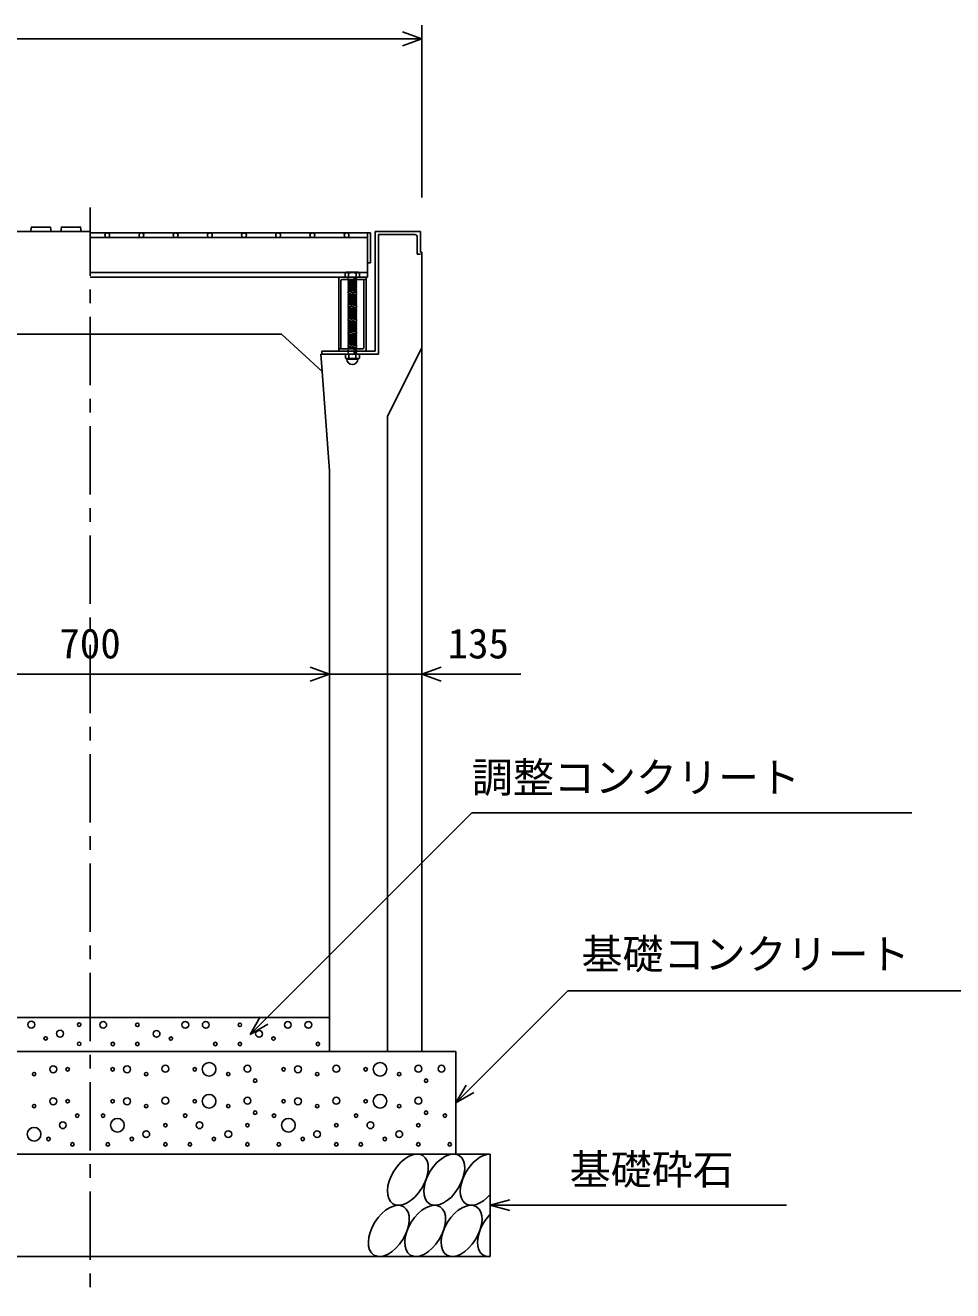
# Model space of a CAD drawing. Units: millimetres, scale not verified. Extents: x -16800 to 16800, y -5940 to 5940.
# Drawn here: x 11905 to 13262, y 2040 to 3891 of the extents above; entities that cross this region are included whole.
import ezdxf
from ezdxf.enums import TextEntityAlignment as Align

# ---------------------------------------------------------------- set-up
doc = ezdxf.new("R2010")
doc.units = ezdxf.units.MM
doc.header["$LTSCALE"] = 20
doc.linetypes.add('CHAIN1', pattern=[8, 5, -1, 1, -1])
doc.linetypes.add('DOTTED', pattern=[1.75, 0.25, -1.5])
for name, color, linetype, lineweight in [('0-0_DIM', 7, 'Continuous', 25), ('0-2_HATCH', 6, 'Continuous', 25), ('0-5_OUTLINE', 3, 'Continuous', 25)]:
    doc.layers.add(name, color=color, linetype=linetype, lineweight=lineweight)
doc.styles.add('ＭＳ ゴシック', font='')
doc.styles.get('ＭＳ ゴシック').set_extended_font_data('MS Gothic')

msp = doc.modelspace()

# ---------------------------------------------------------------- linework, layer by layer
at = {"layer": '0-0_DIM'}
for p, q in [((12485, 3891.4), (12485, 3639.66)), ((12485, 3871.4), (11515, 3871.4)), ((11650, 2941.71), (12350, 2941.71)), ((12350, 2941.71), (12485, 2941.71)), ((12630.1, 2941.71), (12485, 2941.71)), ((12698.65, 2478.32), (12535, 2314.66)), ((12698.65, 2478.32), (13345.53, 2478.32)), ((12233.82, 2414.66), (12248.82, 2440.64)), ((12233.82, 2414.66), (12259.8, 2429.66)), ((12535, 2314.66), (12550, 2340.64)), ((12535, 2314.66), (12560.98, 2329.66)), ((12585, 2164.66), (12613.98, 2172.43)), ((12585, 2164.66), (13018.31, 2164.66)), ((12585, 2164.66), (12613.98, 2156.9))]:
    msp.add_line(p, q, dxfattribs=at)
at = {"layer": '0-0_DIM', "linetype": 'CHAIN1'}
msp.add_line((12000, 3624.66), (12000, 2039.66), dxfattribs=at)
at = {"layer": '0-0_DIM'}
for points in [[(12456.85, 3881.66), (12485.04, 3871.4), (12456.85, 3861.14)], [(12321.81, 2951.97), (12350, 2941.71), (12321.81, 2931.45)], [(12513.19, 2951.97), (12485, 2941.71), (12513.19, 2931.45)], [(12233.82, 2414.66), (12558.29, 2739.13), (13201.84, 2739.13)]]:
    msp.add_lwpolyline(points, dxfattribs=at)
at = {"layer": '0-2_HATCH'}
for p, q in [((12410, 3587.66), (12000, 3587.66)), ((12405.5, 3580.66), (12000, 3580.66)), ((12405.5, 3587.66), (12405.5, 3522.66)), ((12410, 3543.66), (12410, 3587.66)), ((12417, 3589.66), (12417, 3414.66)), ((12421.5, 3585.16), (12421.5, 3410.16)), ((12475, 3585.16), (12421.5, 3585.16)), ((12478.5, 3581.66), (12478.5, 3556.66)), ((12478.5, 3556.66), (12483, 3556.66)), ((12410, 3543.66), (12405.5, 3543.66)), ((12374.32, 3529.66), (12000, 3529.66)), ((12405.5, 3522.66), (12000, 3522.66)), ((12363.5, 3414.66), (12363.5, 3520.66)), ((12403.5, 3522.66), (12365.5, 3522.66)), ((12403.5, 3519.46), (12368.7, 3519.46)), ((12375, 3530.16), (12373, 3528.66)), ((12373, 3522.66), (12373, 3528.66)), ((12394, 3522.66), (12373, 3522.66)), ((12373.33, 3528.94), (12375, 3530.16)), ((12392, 3530.16), (12375, 3530.16)), ((12377, 3522.66), (12390, 3522.66)), ((12377, 3521.66), (12378, 3522.66)), ((12378, 3520.66), (12377, 3521.66)), ((12377, 3519.66), (12378, 3520.66)), ((12378, 3518.66), (12377, 3519.66)), ((12377, 3517.66), (12378, 3518.66)), ((12390, 3518.66), (12377, 3517.66)), ((12378, 3522.66), (12378, 3528.66)), ((12389, 3522.66), (12389, 3528.66)), ((12389, 3521.66), (12390, 3522.66)), ((12390, 3520.66), (12389, 3521.66)), ((12389, 3517.66), (12390, 3518.66)), ((12393.67, 3528.94), (12392, 3530.16)), ((12405.5, 3529.66), (12392.68, 3529.66)), ((12394, 3522.66), (12394, 3528.66)), ((12400.3, 3419.86), (12400.3, 3519.46)), ((12403.5, 3416.66), (12403.5, 3522.66)), ((12366.7, 3417.86), (12366.7, 3517.46)), ((12378, 3516.66), (12377, 3517.66)), ((12377, 3515.66), (12378, 3516.66)), ((12390, 3516.66), (12377, 3515.66)), ((12378, 3514.66), (12377, 3515.66)), ((12377, 3513.66), (12378, 3514.66)), ((12390, 3514.66), (12377, 3513.66)), ((12378, 3512.66), (12377, 3513.66)), ((12377, 3511.66), (12378, 3512.66)), ((12390, 3512.66), (12377, 3511.66)), ((12378, 3510.66), (12377, 3511.66)), ((12390, 3510.66), (12377, 3509.66)), ((12377, 3509.66), (12378, 3510.66)), ((12390, 3508.66), (12377, 3507.66)), ((12378, 3506.66), (12377, 3507.66)), ((12390, 3506.66), (12377, 3505.66)), ((12377, 3505.66), (12378, 3506.66)), ((12378, 3504.66), (12377, 3505.66)), ((12390, 3504.66), (12377, 3503.66)), ((12377, 3503.66), (12378, 3504.66)), ((12378, 3502.66), (12377, 3503.66)), ((12390, 3502.66), (12377, 3501.66)), ((12377, 3501.66), (12378, 3502.66)), ((12378, 3500.66), (12377, 3501.66)), ((12390, 3500.66), (12377, 3499.66)), ((12377, 3499.66), (12378, 3500.66)), ((12390, 3516.66), (12389, 3517.66)), ((12389, 3515.66), (12390, 3516.66)), ((12390, 3514.66), (12389, 3515.66)), ((12389, 3513.66), (12390, 3514.66)), ((12390, 3512.66), (12389, 3513.66)), ((12389, 3509.66), (12390, 3510.66)), ((12390, 3508.66), (12389, 3509.66)), ((12389, 3507.66), (12390, 3508.66)), ((12390, 3506.66), (12389, 3507.66)), ((12389, 3505.66), (12390, 3506.66)), ((12389, 3505.66), (12390, 3504.66)), ((12389, 3503.66), (12390, 3504.66)), ((12389, 3503.66), (12390, 3502.66)), ((12389, 3501.66), (12390, 3502.66)), ((12389, 3501.66), (12390, 3500.66)), ((12389, 3499.66), (12390, 3500.66)), ((12378, 3498.66), (12377, 3499.66)), ((12390, 3498.66), (12377, 3497.66)), ((12377, 3497.66), (12378, 3498.66)), ((12378, 3496.66), (12377, 3497.66)), ((12390, 3496.66), (12377, 3495.66)), ((12377, 3495.66), (12378, 3496.66)), ((12378, 3494.66), (12377, 3495.66)), ((12390, 3494.66), (12377, 3493.66)), ((12377, 3493.66), (12378, 3494.66)), ((12378, 3492.66), (12377, 3493.66)), ((12390, 3492.66), (12377, 3491.66)), ((12377, 3491.66), (12378, 3492.66)), ((12378, 3490.66), (12377, 3491.66)), ((12390, 3490.66), (12377, 3489.66)), ((12377, 3489.66), (12378, 3490.66)), ((12378, 3488.66), (12377, 3489.66)), ((12390, 3488.66), (12377, 3487.66)), ((12377, 3487.66), (12378, 3488.66)), ((12378, 3486.66), (12377, 3487.66)), ((12390, 3486.66), (12377, 3485.66)), ((12377, 3485.66), (12378, 3486.66)), ((12378, 3484.66), (12377, 3485.66)), ((12390, 3484.66), (12377, 3483.66)), ((12377, 3483.66), (12378, 3484.66)), ((12378, 3482.66), (12377, 3483.66)), ((12390, 3482.66), (12377, 3481.66)), ((12377, 3481.66), (12378, 3482.66)), ((12378, 3480.66), (12377, 3481.66)), ((12389, 3499.66), (12390, 3498.66)), ((12389, 3497.66), (12390, 3498.66)), ((12389, 3497.66), (12390, 3496.66)), ((12389, 3495.66), (12390, 3496.66)), ((12389, 3495.66), (12390, 3494.66)), ((12389, 3493.66), (12390, 3494.66)), ((12389, 3493.66), (12390, 3492.66)), ((12389, 3491.66), (12390, 3492.66)), ((12389, 3491.66), (12390, 3490.66)), ((12389, 3489.66), (12390, 3490.66)), ((12389, 3489.66), (12390, 3488.66)), ((12389, 3487.66), (12390, 3488.66)), ((12389, 3487.66), (12390, 3486.66)), ((12389, 3485.66), (12390, 3486.66)), ((12389, 3485.66), (12390, 3484.66)), ((12389, 3483.66), (12390, 3484.66)), ((12389, 3483.66), (12390, 3482.66)), ((12389, 3481.66), (12390, 3482.66)), ((12389, 3481.66), (12390, 3480.66)), ((12390, 3480.66), (12377, 3479.66)), ((12377, 3479.66), (12378, 3480.66)), ((12378, 3478.66), (12377, 3479.66)), ((12390, 3478.66), (12377, 3477.66)), ((12377, 3477.66), (12378, 3478.66)), ((12378, 3476.66), (12377, 3477.66)), ((12390.01, 3476.66), (12377.01, 3475.66)), ((12377.01, 3475.66), (12378.01, 3476.66)), ((12378.01, 3474.66), (12377.01, 3475.66)), ((12390.01, 3474.66), (12377.01, 3473.66)), ((12377.01, 3473.66), (12378.01, 3474.66)), ((12378.01, 3472.66), (12377.01, 3473.66)), ((12390.01, 3472.65), (12377.01, 3471.65)), ((12377.01, 3471.65), (12378.01, 3472.65)), ((12378.01, 3470.65), (12377.01, 3471.65)), ((12390.01, 3470.65), (12377.01, 3469.65)), ((12377.01, 3469.65), (12378.01, 3470.65)), ((12378.01, 3468.65), (12377.01, 3469.65)), ((12390.01, 3468.65), (12377.01, 3467.65)), ((12377.01, 3467.65), (12378.01, 3468.65)), ((12378.01, 3466.65), (12377.01, 3467.65)), ((12390.01, 3464.65), (12377.01, 3463.65)), ((12377.01, 3463.65), (12378.01, 3464.65)), ((12378.01, 3462.65), (12377.01, 3463.65)), ((12390.02, 3466.65), (12377.02, 3465.65)), ((12377.02, 3465.65), (12378.02, 3466.65)), ((12378.02, 3464.65), (12377.02, 3465.65)), ((12389, 3479.66), (12390, 3480.66)), ((12389, 3479.66), (12390, 3478.66)), ((12389, 3477.66), (12390, 3478.66)), ((12389, 3477.66), (12390.01, 3476.66)), ((12389.01, 3475.66), (12390.01, 3476.66)), ((12389.01, 3475.66), (12390.01, 3474.66)), ((12389.01, 3473.66), (12390.01, 3474.66)), ((12389.01, 3473.66), (12390.01, 3472.65)), ((12389.01, 3471.65), (12390.01, 3472.65)), ((12389.01, 3471.65), (12390.01, 3470.65)), ((12389.01, 3469.65), (12390.01, 3470.65)), ((12389.01, 3469.65), (12390.01, 3468.65)), ((12389.01, 3467.65), (12390.01, 3468.65)), ((12389.01, 3463.65), (12390.01, 3464.65)), ((12389.01, 3463.65), (12390.01, 3462.65)), ((12389.02, 3467.65), (12390.02, 3466.65)), ((12389.02, 3465.65), (12390.02, 3466.65)), ((12389.02, 3465.65), (12390.02, 3464.64)), ((12390.01, 3462.66), (12377.01, 3461.66)), ((12377.01, 3461.66), (12378.01, 3462.66)), ((12378.01, 3460.66), (12377.01, 3461.66)), ((12390.01, 3460.65), (12377.01, 3459.65)), ((12377.01, 3459.65), (12378.01, 3460.65)), ((12378.01, 3458.65), (12377.01, 3459.65)), ((12390.02, 3458.65), (12377.02, 3457.65)), ((12377.02, 3457.65), (12378.02, 3458.65)), ((12378.02, 3456.65), (12377.02, 3457.65)), ((12390.02, 3456.65), (12377.02, 3455.65)), ((12377.02, 3455.65), (12378.02, 3456.65)), ((12378.02, 3454.65), (12377.02, 3455.65)), ((12390.02, 3454.65), (12377.02, 3453.65)), ((12377.02, 3453.65), (12378.02, 3454.65)), ((12378.02, 3452.65), (12377.02, 3453.65)), ((12377.02, 3451.65), (12378.02, 3452.65)), ((12390.02, 3452.64), (12377.02, 3451.64)), ((12378.02, 3450.65), (12377.02, 3451.64)), ((12390.03, 3450.64), (12377.03, 3449.64)), ((12377.03, 3449.64), (12378.03, 3450.64)), ((12378.03, 3448.64), (12377.03, 3449.64)), ((12390.03, 3448.64), (12377.03, 3447.64)), ((12377.03, 3447.64), (12378.03, 3448.64)), ((12378.03, 3446.64), (12377.03, 3447.64)), ((12390.03, 3446.64), (12377.03, 3445.64)), ((12377.03, 3445.64), (12378.03, 3446.64)), ((12378.03, 3444.64), (12377.03, 3445.64)), ((12390.03, 3444.64), (12377.03, 3443.64)), ((12377.03, 3443.64), (12378.03, 3444.64)), ((12389.01, 3461.65), (12390.01, 3462.65)), ((12389.01, 3461.65), (12390.01, 3460.65)), ((12389.01, 3459.65), (12390.01, 3460.65)), ((12389.01, 3459.65), (12390.02, 3458.65)), ((12389.02, 3457.65), (12390.02, 3458.65)), ((12389.02, 3457.65), (12390.02, 3456.65)), ((12389.02, 3455.65), (12390.02, 3456.65)), ((12389.02, 3455.65), (12390.02, 3454.65)), ((12389.02, 3453.65), (12390.02, 3454.65)), ((12389.02, 3453.65), (12390.02, 3452.64)), ((12389.02, 3451.64), (12390.02, 3452.64)), ((12389.02, 3451.64), (12390.03, 3450.64)), ((12389.03, 3449.64), (12390.03, 3450.64)), ((12389.03, 3449.64), (12390.03, 3448.64)), ((12389.03, 3447.64), (12390.03, 3448.64)), ((12389.03, 3447.64), (12390.03, 3446.64)), ((12389.03, 3445.64), (12390.03, 3446.64)), ((12389.03, 3445.64), (12390.03, 3444.64)), ((12389.03, 3443.64), (12390.03, 3444.64)), ((12378.03, 3442.64), (12377.03, 3443.64)), ((12377.03, 3441.64), (12378.03, 3442.64)), ((12390.04, 3442.63), (12377.03, 3441.63)), ((12378.03, 3440.64), (12377.03, 3441.63)), ((12390.04, 3440.63), (12377.04, 3439.63)), ((12377.04, 3439.63), (12378.04, 3440.63)), ((12378.04, 3438.63), (12377.04, 3439.63)), ((12390.04, 3438.63), (12377.04, 3437.63)), ((12377.04, 3437.63), (12378.04, 3438.63)), ((12378.04, 3436.63), (12377.04, 3437.63)), ((12390.04, 3436.63), (12377.04, 3435.63)), ((12377.04, 3435.63), (12378.04, 3436.63)), ((12378.04, 3434.63), (12377.04, 3435.63)), ((12390.04, 3434.63), (12377.04, 3433.63)), ((12377.04, 3433.63), (12378.04, 3434.63)), ((12378.04, 3432.63), (12377.04, 3433.63)), ((12390.05, 3432.62), (12377.05, 3431.62)), ((12377.05, 3431.62), (12378.05, 3432.62)), ((12378.05, 3430.62), (12377.05, 3431.62)), ((12390.05, 3430.62), (12377.05, 3429.62)), ((12377.05, 3429.62), (12378.05, 3430.62)), ((12378.05, 3428.62), (12377.05, 3429.62)), ((12390.05, 3428.62), (12377.05, 3427.62)), ((12377.05, 3427.62), (12378.05, 3428.62)), ((12378.05, 3426.62), (12377.05, 3427.62)), ((12390.05, 3426.62), (12377.05, 3425.62)), ((12377.05, 3425.62), (12378.05, 3426.62)), ((12389.03, 3443.64), (12390.04, 3442.63)), ((12389.04, 3441.63), (12390.04, 3442.63)), ((12389.04, 3441.63), (12390.04, 3440.63)), ((12389.04, 3439.63), (12390.04, 3440.63)), ((12389.04, 3439.63), (12390.04, 3438.63)), ((12389.04, 3437.63), (12390.04, 3438.63)), ((12389.04, 3437.63), (12390.04, 3436.63)), ((12389.04, 3435.63), (12390.04, 3436.63)), ((12389.04, 3435.63), (12390.04, 3434.63)), ((12389.04, 3433.63), (12390.04, 3434.63)), ((12389.05, 3433.63), (12390.05, 3432.62)), ((12389.05, 3431.62), (12390.05, 3432.62)), ((12389.05, 3431.62), (12390.05, 3430.62)), ((12389.05, 3429.62), (12390.05, 3430.62)), ((12389.05, 3429.62), (12390.05, 3428.62)), ((12389.05, 3427.62), (12390.05, 3428.62)), ((12389.05, 3427.62), (12390.05, 3426.62)), ((12389.05, 3425.62), (12390.05, 3426.62)), ((12337.21, 3410.16), (12421.5, 3410.16)), ((12337.21, 3410.16), (12339.11, 3384.81)), ((12339, 3414.66), (12339, 3410.16)), ((12339, 3414.66), (12417, 3414.66)), ((12398.3, 3417.86), (12363.5, 3417.86)), ((12401.5, 3414.66), (12363.5, 3414.66)), ((12374.16, 3410.16), (12373.29, 3409.51)), ((12373.29, 3409.51), (12373.29, 3404.33)), ((12392.84, 3410.16), (12374.16, 3410.16)), ((12378.05, 3424.62), (12377.05, 3425.62)), ((12390.06, 3424.62), (12377.06, 3423.62)), ((12377.06, 3423.62), (12378.06, 3424.62)), ((12378.06, 3422.62), (12377.06, 3423.62)), ((12390.06, 3422.61), (12377.06, 3421.61)), ((12377.06, 3421.61), (12378.06, 3422.61)), ((12378.06, 3420.61), (12377.06, 3421.61)), ((12390.06, 3420.61), (12377.06, 3419.61)), ((12377.06, 3419.61), (12378.06, 3420.61)), ((12378.06, 3418.61), (12377.06, 3419.61)), ((12390.06, 3418.61), (12377.06, 3417.61)), ((12377.06, 3417.61), (12378.06, 3418.61)), ((12378.06, 3416.61), (12377.06, 3417.61)), ((12377.07, 3415.61), (12378.07, 3416.61)), ((12378.07, 3414.61), (12377.07, 3415.61)), ((12377.07, 3413.61), (12378.07, 3414.61)), ((12378.07, 3412.61), (12377.07, 3413.61)), ((12377.07, 3411.6), (12378.07, 3412.6)), ((12378.07, 3410.6), (12377.07, 3411.6)), ((12377.63, 3410.16), (12378.07, 3410.6)), ((12378.4, 3409.51), (12378.4, 3404.33)), ((12388.6, 3409.51), (12388.6, 3404.33)), ((12389.06, 3425.62), (12390.06, 3424.62)), ((12389.06, 3423.62), (12390.06, 3424.62)), ((12389.06, 3423.62), (12390.06, 3422.61)), ((12389.06, 3421.61), (12390.06, 3422.61)), ((12389.06, 3421.61), (12390.06, 3420.61)), ((12389.06, 3419.61), (12390.06, 3420.61)), ((12389.06, 3419.61), (12390.06, 3418.61)), ((12389.06, 3417.61), (12390.06, 3418.61)), ((12389.06, 3417.61), (12390.07, 3416.61)), ((12389.07, 3415.61), (12390.07, 3416.61)), ((12389.07, 3415.61), (12390.07, 3414.61)), ((12389.07, 3413.61), (12390.07, 3414.61)), ((12389.07, 3413.61), (12390.07, 3412.6)), ((12389.07, 3411.6), (12390.07, 3412.6)), ((12389.07, 3411.6), (12390.07, 3410.6)), ((12389.63, 3410.16), (12390.07, 3410.6)), ((12392.84, 3410.16), (12393.71, 3409.51)), ((12393.71, 3409.51), (12393.71, 3404.33)), ((12374.99, 3403.36), (12373.29, 3404.33)), ((12374.99, 3403.03), (12374.99, 3403.36)), ((12392.01, 3403.36), (12374.99, 3403.36)), ((12392.01, 3403.03), (12374.99, 3403.03)), ((12392.01, 3403.36), (12393.71, 3404.33)), ((12392.01, 3403.03), (12392.01, 3403.36))]:
    msp.add_line(p, q, dxfattribs=at)
at = {"layer": '0-2_HATCH', "linetype": 'DOTTED'}
for p, q in [((12390, 3522.66), (12377, 3521.66)), ((12390, 3520.66), (12377, 3519.66)), ((12390.07, 3416.61), (12377.07, 3415.61)), ((12390.07, 3414.61), (12377.07, 3413.61)), ((12390.07, 3412.6), (12377.07, 3411.6)), ((12377.63, 3410.16), (12389.63, 3410.16)), ((12390.07, 3410.6), (12384.34, 3410.16))]:
    msp.add_line(p, q, dxfattribs=at)
at = {"layer": '0-2_HATCH'}
for points in [[(11943, 3589.66), (11942, 3596.16), (11914, 3596.16), (11913, 3589.66)], [(11987, 3589.66), (11986, 3596.16), (11958, 3596.16), (11957, 3589.66)], [(12390, 3518.66), (12389, 3519.66), (12390, 3520.66)], [(12377, 3507.66), (12378, 3508.66), (12377, 3509.66)], [(12390, 3510.66), (12389, 3511.66), (12390, 3512.66)]]:
    msp.add_lwpolyline(points, dxfattribs=at)
for centre, radius in [((12025, 3584.16), 3.5), ((12075, 3584.16), 3.5), ((12125, 3584.16), 3.5), ((12175, 3584.16), 3.5), ((12225, 3584.16), 3.5), ((12275, 3584.16), 3.5), ((12325, 3584.16), 3.5), ((12375, 3584.16), 3.5), ((11913.88, 2428.97), 5), ((11983.97, 2428.97), 2.5), ((12019.13, 2428.69), 5), ((12069.04, 2428.69), 2.5), ((12139.13, 2428.69), 5), ((12169.13, 2428.69), 5), ((12219.04, 2428.69), 2.5), ((12289.13, 2428.69), 5), ((12319.13, 2428.69), 5), ((11934.9, 2408.84), 2.5), ((11955.93, 2415.84), 5), ((12097.08, 2415.56), 5), ((12118.11, 2408.55), 2.5), ((12247.08, 2415.56), 5), ((12268.11, 2408.55), 2.5), ((11983.97, 2400.96), 2.5), ((12033.15, 2400.68), 2.5), ((12069.04, 2400.68), 2.5), ((12183.15, 2400.68), 2.5), ((12219.04, 2400.68), 2.5), ((12333.15, 2400.68), 2.5), ((12173.96, 2363.64), 10), ((12423.96, 2363.64), 10), ((11918.01, 2356.64), 2.5), ((11946.04, 2363.64), 5), ((11967.07, 2363.64), 2.5), ((12032.93, 2363.64), 2.5), ((12053.96, 2363.64), 5), ((12081.99, 2356.64), 2.5), ((12110.03, 2364.51), 5), ((12152.93, 2363.64), 2.5), ((12201.99, 2356.64), 2.5), ((12230.03, 2364.51), 5), ((12282.93, 2363.64), 2.5), ((12303.96, 2363.64), 5), ((12331.99, 2356.64), 2.5), ((12360.03, 2364.51), 5), ((12402.93, 2363.64), 2.5), ((12451.99, 2356.64), 2.5), ((12480.03, 2364.51), 5), ((12513.9, 2364.51), 5), ((12241.37, 2346.95), 2.5), ((12491.37, 2346.95), 2.5), ((11946.04, 2316.84), 5), ((11967.07, 2316.84), 2.5), ((12032.93, 2316.84), 2.5), ((12053.96, 2316.84), 5), ((12110.03, 2317.71), 5), ((12152.93, 2316.84), 2.5), ((12173.96, 2316.84), 10), ((12230.03, 2317.71), 5), ((12282.93, 2316.84), 2.5), ((12303.96, 2316.84), 5), ((12360.03, 2317.71), 5), ((12402.93, 2316.84), 2.5), ((12423.96, 2316.84), 10), ((12480.03, 2317.71), 5), ((11918.01, 2309.84), 2.5), ((11981.09, 2295.83), 2.5), ((12018.91, 2295.83), 2.5), ((12081.99, 2309.84), 2.5), ((12138.91, 2295.83), 2.5), ((12201.99, 2309.84), 2.5), ((12241.37, 2300.15), 2.5), ((12268.91, 2295.83), 2.5), ((12331.99, 2309.84), 2.5), ((12388.91, 2295.83), 2.5), ((12451.99, 2309.84), 2.5), ((12491.37, 2300.15), 2.5), ((12518.91, 2295.83), 2.5), ((11918.01, 2268.69), 10), ((11960.06, 2281.82), 5), ((12039.94, 2281.82), 10), ((12110.03, 2281.82), 2.5), ((12159.94, 2281.82), 5), ((12230.03, 2281.82), 2.5), ((12289.94, 2281.82), 10), ((12360.03, 2281.82), 2.5), ((12409.94, 2281.82), 5), ((12480.03, 2281.82), 2.5), ((11939.03, 2261.69), 2.5), ((12060.97, 2261.69), 2.5), ((12081.99, 2268.69), 5), ((12180.97, 2261.69), 2.5), ((12201.99, 2268.69), 5), ((12310.97, 2261.69), 2.5), ((12331.99, 2268.69), 5), ((12430.97, 2261.69), 2.5), ((12451.99, 2268.69), 5), ((11974.08, 2253.81), 2.5), ((12025.92, 2253.81), 2.5), ((12110.03, 2253.81), 2.5), ((12145.92, 2253.81), 2.5), ((12230.03, 2253.81), 2.5), ((12275.92, 2253.81), 2.5), ((12360.03, 2253.81), 2.5), ((12395.92, 2253.81), 2.5), ((12480.03, 2253.81), 2.5), ((12525.92, 2253.81), 2.5)]:
    msp.add_circle(centre, radius, dxfattribs=at)
for centre, radius, start, end in [((12475, 3581.66), 3.5, 0, 90), ((12365.5, 3520.66), 2, 90, 180), ((12368.7, 3517.46), 2, 90, 180), ((12375.5, 3526.04), 3.62, 46.39563, 133.60437), ((12383.5, 3514.04), 15.62, 69.39075, 110.60925), ((12391.5, 3526.04), 3.62, 46.39563, 133.60437), ((12375.85, 3404.81), 5.35, 61.49832, 118.50684), ((12383.5, 3389.74), 20.42, 75.52621, 104.47362), ((12391.15, 3404.81), 5.35, 61.49231, 118.50169), ((12398.3, 3419.86), 2, 270, 0), ((12401.5, 3416.66), 2, 270, 0), ((12375.85, 3409.03), 5.35, 241.49843, 298.50089), ((12383.5, 3403.03), 8.19, 180, 359.99995), ((12383.5, 3424.1), 20.42, 255.52638, 284.47374), ((12391.15, 3409.03), 5.35, 241.49989, 298.5)]:
    msp.add_arc(centre, radius, start, end, dxfattribs=at)
for centre in [(12464.72, 2202.14), (12517.93, 2202.14), (12436.84, 2127.15), (12490.04, 2127.15), (12543.25, 2127.15)]:
    msp.add_ellipse(centre, major_axis=(21.81, 35.31), ratio=0.5792, dxfattribs=at)
for centre, start_param, end_param in [((12571.14, 2202.14), 0.3357715, 4.4411806), ((12596.46, 2127.15), 1.2110787, 3.5658734)]:
    msp.add_ellipse(centre, major_axis=(21.81, 35.31), ratio=0.5792, start_param=start_param, end_param=end_param, dxfattribs=at)
at = {"layer": '0-5_OUTLINE'}
for p, q in [((11517, 3589.66), (12000, 3589.66)), ((12485, 3559.66), (12483, 3559.66)), ((12485, 3559.66), (12485, 2389.66)), ((12280, 3439.66), (11720, 3439.66)), ((12339.11, 3384.81), (12280, 3439.66)), ((12485, 3419.66), (12435, 3319.66)), ((12350, 3239.66), (12339.11, 3384.81)), ((12435, 3319.66), (12435, 2389.66)), ((12350, 3239.66), (12350, 2389.66)), ((11650, 2439.66), (12350, 2439.66)), ((11465, 2389.66), (12535, 2389.66)), ((12485, 2389.66), (12350, 2389.66)), ((12535, 2389.66), (12535, 2239.66)), ((11415, 2239.66), (12585, 2239.66)), ((12585, 2239.66), (12585, 2089.66)), ((11415, 2089.66), (12585, 2089.66))]:
    msp.add_line(p, q, dxfattribs=at)
msp.add_lwpolyline([(12417, 3589.66), (12483, 3589.66), (12483, 3559.66)], dxfattribs=at)

# ---------------------------------------------------------------- texts
at = {"layer": '0-0_DIM', "style": 'ＭＳ ゴシック'}
for s, p in [('700', (11955, 2951.71)), ('135', (12522.81, 2951.71)), ('調整コンクリート', (12558.29, 2755.55)), ('基礎コンクリート', (12718.65, 2497.05)), ('基礎砕石', (12701.32, 2181.83))]:
    msp.add_text(s, height=43.99, dxfattribs=at).set_placement(p, align=Align.BOTTOM_LEFT)

doc.saveas('drawing.dxf')
